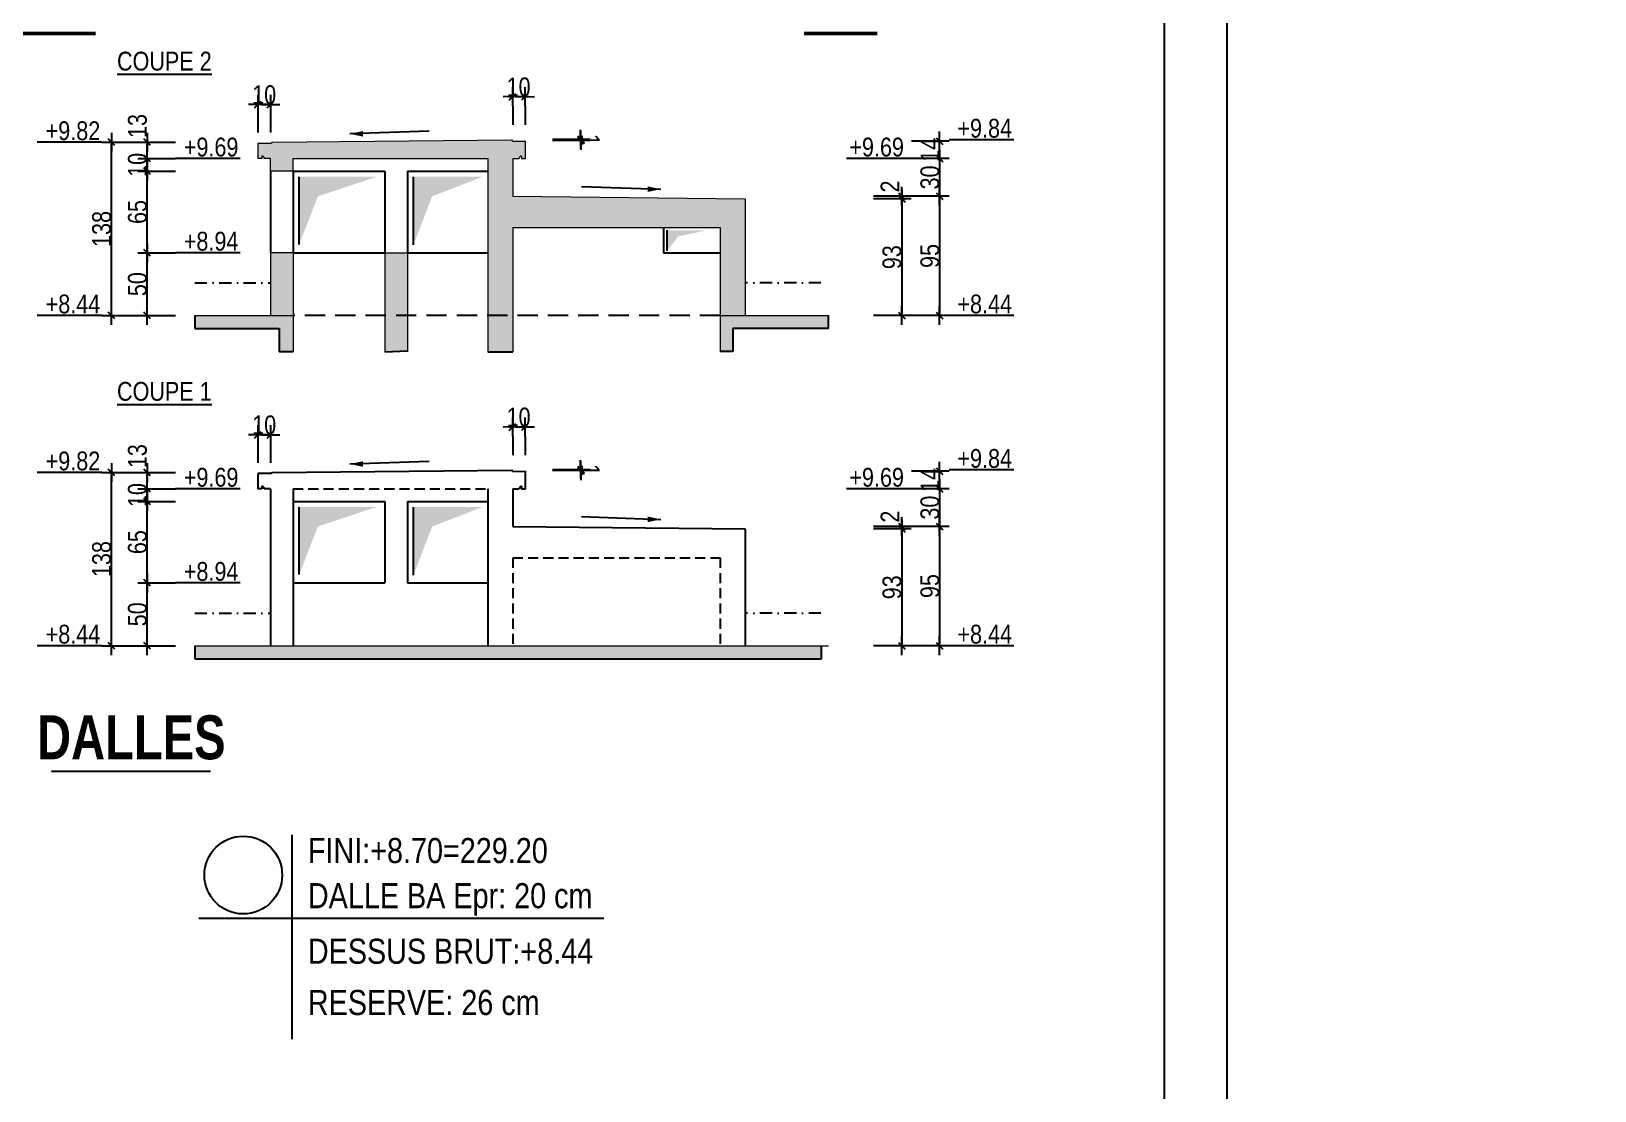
# Model space of a CAD drawing. Header units: centimetres. Extents: x -10252 to 0, y 2374 to 6574.
# Drawn here: x -3120 to -1875, y 4075 to 4919 of the extents above; entities that cross this region are included whole.
import ezdxf
from ezdxf.enums import TextEntityAlignment as Align

# ---------------------------------------------------------------- set-up
doc = ezdxf.new("R2010")
doc.units = ezdxf.units.CM
doc.header["$LTSCALE"] = 12.7
doc.header["$PDMODE"] = 1
doc.header["$PDSIZE"] = -2
doc.linetypes.add('CACHEX2', pattern=[19.05, 12.7, -6.35])
doc.linetypes.add('TIRETPTX2', pattern=[50.8, 25.4, -12.7, 0, -12.7])
for name, color, linetype in [('01_cote_gen', 4, 'Continuous'), ('01_linteaux', 2, 'Continuous'), ('01_murs_sup', 2, 'CACHEX2'), ('01_poch_BN', 9, 'Continuous'), ('01_poch_murs', 253, 'Continuous'), ('01_poch_poteaux', 250, 'Continuous'), ('01_texte', 230, 'Continuous'), ('AA_COTES', 2, 'Continuous')]:
    doc.layers.add(name, color=color, linetype=linetype)
doc.layers.add('01_murs_coup', color=5, linetype='Continuous', lineweight=60)
doc.styles.add('ARIAL NA', font='ARIALN.TTF')
doc.styles.add('impact', font='impact.ttf')
doc.styles.add('STYLE2', font='ARIALN.TTF')
doc.dimstyles.new('JB50', dxfattribs={"dimscale": 0.1, "dimtxt": 150, "dimasz": 15, "dimexe": 0.1, "dimexo": 0.1, "dimgap": 0.09, "dimtad": 1, "dimdec": 1, "dimdsep": 46, "dimtxsty": 'STYLE2', "dimblk1": 'BOND_G', "dimblk2": 'BOND_D', "dimsah": 1, "dimcen": 1.5, "dimdle": 0.01, "dimse1": 1, "dimse2": 1, "dimclrd": 4, "dimclre": 2, "dimclrt": 6, "dimazin": 2, "dimtfac": 2.333333, "dimtdec": 1, "dimtix": 1, "dimtmove": 2, "dimatfit": 3, "dimldrblk": 'BOND_G', "dimfxl": 1, "dimtolj": 1, "dimtzin": 0, "dimarcsym": 0})

# ---------------------------------------------------------------- blocks, each defined once
blk = doc.blocks.new('BOND_G')
at = {"layer": 'AA_COTES', "color": 0}
for p, q in [((0, -5), (0, 15)), ((5, 0), (-5, 0)), ((1.77, 1.77), (-1.77, -1.77))]:
    blk.add_line(p, q, dxfattribs=at)
blk = doc.blocks.new('BOND_D')
at = {"layer": 'AA_COTES', "color": 0}
for p, q in [((5, 0), (-5, 0)), ((-1.77, -1.77), (1.77, 1.77)), ((0, 5), (0, -15))]:
    blk.add_line(p, q, dxfattribs=at)
blk = doc.blocks.new('*D1478')
at = {"layer": '01_poch_poteaux', "color": 4, "lineweight": -2, "transparency": 16777216}
blk.add_line((-3256.6, 4289.8), (-3256.6, 4144.8), dxfattribs=at)
at = {"layer": 'Defpoints', "color": 0, "transparency": 16777216}
for p in [(-3270.7, 4291.3), (-3256.6, 4143.3), (0, 4143.3)]:
    blk.add_point(p, dxfattribs=at)
at = {"layer": '01_poch_poteaux', "color": 4, "lineweight": -2, "transparency": 16777216, "xscale": 1.5, "yscale": 1.5, "zscale": 1.5}
for name, p, rotation in [('BOND_G', (-3256.6, 4291.3), 90), ('BOND_D', (-3256.6, 4143.3), 270)]:
    blk.add_blockref(name, p, dxfattribs=dict(at, rotation=rotation))
at = {"layer": '01_poch_poteaux', "color": 6, "transparency": 16777216, "insert": (-3264.3, 4217.3), "char_height": 15, "attachment_point": 5, "rotation": 90, "style": 'STYLE2'}
blk.add_mtext('\\A1;148', dxfattribs=at)
blk = doc.blocks.new('*D2030')
at = {"layer": '01_cote_gen', "color": 4, "lineweight": -2, "ltscale": 2, "transparency": 16777216}
blk.add_line((-2426.6, 4784), (-2426.6, 4694), dxfattribs=at)
at = {"layer": 'Defpoints', "color": 0, "ltscale": 2, "transparency": 16777216}
for p in [(-2534.3, 4785.5), (-2483.4, 4692.5), (-2426.6, 4692.5)]:
    blk.add_point(p, dxfattribs=at)
at = {"layer": '01_cote_gen', "color": 4, "lineweight": -2, "ltscale": 2, "transparency": 16777216, "xscale": 1.5, "yscale": 1.5, "zscale": 1.5}
for name, p, rotation in [('BOND_G', (-2426.6, 4785.5), 90), ('BOND_D', (-2426.6, 4692.5), 270)]:
    blk.add_blockref(name, p, dxfattribs=dict(at, rotation=rotation))
at = {"layer": '01_cote_gen', "color": 6, "ltscale": 2, "transparency": 16777216, "insert": (-2434.3, 4739), "char_height": 15, "attachment_point": 5, "rotation": 90, "style": 'STYLE2'}
blk.add_mtext('\\A1;93', dxfattribs=at)
blk = doc.blocks.new('*D2031')
at = {"layer": '01_cote_gen', "color": 4, "lineweight": -2, "ltscale": 2, "transparency": 16777216}
for p, q in [((-2426.6, 4789), (-2426.6, 4790.5)), ((-2426.6, 4785.5), (-2426.6, 4787.5)), ((-2426.6, 4784), (-2426.6, 4782.5))]:
    blk.add_line(p, q, dxfattribs=at)
at = {"layer": 'Defpoints', "color": 0, "ltscale": 2, "transparency": 16777216}
for p in [(-2719.3, 4787.5), (-2534.3, 4785.5), (-2426.6, 4787.5)]:
    blk.add_point(p, dxfattribs=at)
at = {"layer": '01_cote_gen', "color": 4, "lineweight": -2, "ltscale": 2, "transparency": 16777216, "xscale": 1.5, "yscale": 1.5, "zscale": 1.5}
for name, p, rotation in [('BOND_D', (-2426.6, 4787.5), 270), ('BOND_G', (-2426.6, 4785.5), 90)]:
    blk.add_blockref(name, p, dxfattribs=dict(at, rotation=rotation))
at = {"layer": '01_cote_gen', "color": 6, "ltscale": 2, "transparency": 16777216, "insert": (-2435.9, 4795.3), "char_height": 15, "attachment_point": 5, "rotation": 90, "style": 'STYLE2'}
blk.add_mtext('\\A1;2', dxfattribs=at)
blk = doc.blocks.new('*D2032')
at = {"layer": '01_cote_gen', "color": 4, "lineweight": -2, "ltscale": 2, "transparency": 16777216}
blk.add_line((-2396.4, 4786), (-2396.4, 4694), dxfattribs=at)
at = {"layer": 'Defpoints', "color": 0, "ltscale": 2, "transparency": 16777216}
for p in [(-2419.1, 4787.5), (-2419.1, 4692.5), (-2396.4, 4692.5)]:
    blk.add_point(p, dxfattribs=at)
at = {"layer": '01_cote_gen', "color": 4, "lineweight": -2, "ltscale": 2, "transparency": 16777216, "xscale": 1.5, "yscale": 1.5, "zscale": 1.5}
for name, p, rotation in [('BOND_G', (-2396.4, 4787.5), 90), ('BOND_D', (-2396.4, 4692.5), 270)]:
    blk.add_blockref(name, p, dxfattribs=dict(at, rotation=rotation))
at = {"layer": '01_cote_gen', "color": 6, "ltscale": 2, "transparency": 16777216, "insert": (-2404.1, 4740), "char_height": 15, "attachment_point": 5, "rotation": 90, "style": 'STYLE2'}
blk.add_mtext('\\A1;95', dxfattribs=at)
blk = doc.blocks.new('*D2034')
at = {"layer": '01_murs_coup', "color": 4, "linetype": 'Continuous', "lineweight": -2, "transparency": 16777216}
blk.add_line((-2396.4, 4816), (-2396.4, 4789), dxfattribs=at)
at = {"layer": 'Defpoints', "color": 0, "linetype": 'Continuous', "transparency": 16777216}
for p in [(-2736.3, 4817.5), (-2403.9, 4787.5), (-2396.4, 4787.5)]:
    blk.add_point(p, dxfattribs=at)
at = {"layer": '01_murs_coup', "color": 4, "linetype": 'Continuous', "lineweight": -2, "transparency": 16777216, "xscale": 1.5, "yscale": 1.5, "zscale": 1.5}
for name, p, rotation in [('BOND_G', (-2396.4, 4817.5), 90), ('BOND_D', (-2396.4, 4787.5), 270)]:
    blk.add_blockref(name, p, dxfattribs=dict(at, rotation=rotation))
at = {"layer": '01_murs_coup', "color": 6, "linetype": 'Continuous', "lineweight": 18, "transparency": 16777216, "insert": (-2404.1, 4802.5), "char_height": 15, "attachment_point": 5, "rotation": 90, "style": 'STYLE2'}
blk.add_mtext('\\A1;30', dxfattribs=at)
blk = doc.blocks.new('*D2035')
at = {"layer": '01_murs_coup', "color": 4, "linetype": 'Continuous', "lineweight": -2, "transparency": 16777216}
for p, q in [((-2396.4, 4833), (-2396.4, 4834.5)), ((-2396.4, 4817.5), (-2396.4, 4831.5)), ((-2396.4, 4816), (-2396.4, 4814.5))]:
    blk.add_line(p, q, dxfattribs=at)
at = {"layer": 'Defpoints', "color": 0, "linetype": 'Continuous', "transparency": 16777216}
for p in [(-2726.3, 4831.5), (-2396.4, 4831.5), (-2726.3, 4817.5)]:
    blk.add_point(p, dxfattribs=at)
at = {"layer": '01_murs_coup', "color": 4, "linetype": 'Continuous', "lineweight": -2, "transparency": 16777216, "xscale": 1.5, "yscale": 1.5, "zscale": 1.5}
for name, p, rotation in [('BOND_D', (-2396.4, 4831.5), 270), ('BOND_G', (-2396.4, 4817.5), 90)]:
    blk.add_blockref(name, p, dxfattribs=dict(at, rotation=rotation))
at = {"layer": '01_murs_coup', "color": 6, "linetype": 'Continuous', "lineweight": 18, "transparency": 16777216, "insert": (-2404, 4824.5), "char_height": 15, "attachment_point": 5, "rotation": 90, "style": 'STYLE2'}
blk.add_mtext('\\A1;14', dxfattribs=at)
blk = doc.blocks.new('*D2036')
at = {"layer": '01_cote_gen', "color": 4, "lineweight": -2, "ltscale": 2, "transparency": 16777216}
blk.add_line((-3027.5, 4694), (-3027.5, 4741), dxfattribs=at)
at = {"layer": 'Defpoints', "color": 0, "ltscale": 2, "transparency": 16777216}
for p in [(-3027.5, 4742.5), (-2935.3, 4742.5), (-2956.5, 4692.5)]:
    blk.add_point(p, dxfattribs=at)
at = {"layer": '01_cote_gen', "color": 4, "lineweight": -2, "ltscale": 2, "transparency": 16777216, "xscale": 1.5, "yscale": 1.5, "zscale": 1.5}
for name, p, rotation in [('BOND_D', (-3027.5, 4742.5), 90), ('BOND_G', (-3027.5, 4692.5), 270)]:
    blk.add_blockref(name, p, dxfattribs=dict(at, rotation=rotation))
at = {"layer": '01_cote_gen', "color": 6, "ltscale": 2, "transparency": 16777216, "insert": (-3035.2, 4717.5), "char_height": 15, "attachment_point": 5, "rotation": 90, "style": 'STYLE2'}
blk.add_mtext('\\A1;50', dxfattribs=at)
blk = doc.blocks.new('*D2037')
at = {"layer": '01_cote_gen', "color": 4, "lineweight": -2, "ltscale": 2, "transparency": 16777216}
blk.add_line((-3027.5, 4744), (-3027.5, 4806), dxfattribs=at)
at = {"layer": 'Defpoints', "color": 0, "ltscale": 2, "transparency": 16777216}
for p in [(-3027.5, 4807.5), (-2909.5, 4807.5), (-2926, 4742.5)]:
    blk.add_point(p, dxfattribs=at)
at = {"layer": '01_cote_gen', "color": 4, "lineweight": -2, "ltscale": 2, "transparency": 16777216, "xscale": 1.5, "yscale": 1.5, "zscale": 1.5}
for name, p, rotation in [('BOND_D', (-3027.5, 4807.5), 90), ('BOND_G', (-3027.5, 4742.5), 270)]:
    blk.add_blockref(name, p, dxfattribs=dict(at, rotation=rotation))
at = {"layer": '01_cote_gen', "color": 6, "ltscale": 2, "transparency": 16777216, "insert": (-3035.2, 4775), "char_height": 15, "attachment_point": 5, "rotation": 90, "style": 'STYLE2'}
blk.add_mtext('\\A1;65', dxfattribs=at)
blk = doc.blocks.new('*D2038')
at = {"layer": '01_cote_gen', "color": 4, "lineweight": -2, "ltscale": 2, "transparency": 16777216}
for p, q in [((-3027.5, 4819), (-3027.5, 4820.5)), ((-3027.5, 4817.5), (-3027.5, 4807.5)), ((-3027.5, 4806), (-3027.5, 4804.5))]:
    blk.add_line(p, q, dxfattribs=at)
at = {"layer": 'Defpoints', "color": 0, "ltscale": 2, "transparency": 16777216}
for p in [(-3027.5, 4807.5), (-2920.5, 4817.5), (-2920.5, 4807.5)]:
    blk.add_point(p, dxfattribs=at)
at = {"layer": '01_cote_gen', "color": 4, "lineweight": -2, "ltscale": 2, "transparency": 16777216, "xscale": 1.5, "yscale": 1.5, "zscale": 1.5}
for name, p, rotation in [('BOND_G', (-3027.5, 4817.5), 270), ('BOND_D', (-3027.5, 4807.5), 90)]:
    blk.add_blockref(name, p, dxfattribs=dict(at, rotation=rotation))
at = {"layer": '01_cote_gen', "color": 6, "ltscale": 2, "transparency": 16777216, "insert": (-3035.2, 4812.5), "char_height": 15, "attachment_point": 5, "rotation": 90, "style": 'STYLE2'}
blk.add_mtext('\\A1;10', dxfattribs=at)
blk = doc.blocks.new('*D2039')
at = {"layer": '01_cote_gen', "color": 4, "lineweight": -2, "ltscale": 2, "transparency": 16777216}
blk.add_line((-3027.5, 4819), (-3027.5, 4829), dxfattribs=at)
at = {"layer": 'Defpoints', "color": 0, "ltscale": 2, "transparency": 16777216}
for p in [(-3027.5, 4830.5), (-2963.4, 4830.5), (-2963.3, 4817.5)]:
    blk.add_point(p, dxfattribs=at)
at = {"layer": '01_cote_gen', "color": 4, "lineweight": -2, "ltscale": 2, "transparency": 16777216, "xscale": 1.5, "yscale": 1.5, "zscale": 1.5}
for name, p, rotation in [('BOND_D', (-3027.5, 4830.5), 90), ('BOND_G', (-3027.5, 4817.5), 270)]:
    blk.add_blockref(name, p, dxfattribs=dict(at, rotation=rotation))
at = {"layer": '01_cote_gen', "color": 6, "ltscale": 2, "transparency": 16777216, "insert": (-3035.2, 4843.5), "char_height": 15, "attachment_point": 5, "rotation": 90, "style": 'STYLE2'}
blk.add_mtext('\\A1;13', dxfattribs=at)
blk = doc.blocks.new('*D2040')
at = {"layer": '01_cote_gen', "color": 4, "lineweight": -2, "ltscale": 2, "transparency": 16777216}
blk.add_line((-3056, 4694), (-3056, 4829), dxfattribs=at)
at = {"layer": 'Defpoints', "color": 0, "ltscale": 2, "transparency": 16777216}
for p in [(-3056, 4830.5), (-2963.3, 4830.5), (-2988, 4692.5)]:
    blk.add_point(p, dxfattribs=at)
at = {"layer": '01_cote_gen', "color": 4, "lineweight": -2, "ltscale": 2, "transparency": 16777216, "xscale": 1.5, "yscale": 1.5, "zscale": 1.5}
for name, p, rotation in [('BOND_D', (-3056, 4830.5), 90), ('BOND_G', (-3056, 4692.5), 270)]:
    blk.add_blockref(name, p, dxfattribs=dict(at, rotation=rotation))
at = {"layer": '01_cote_gen', "color": 6, "ltscale": 2, "transparency": 16777216, "insert": (-3063.7, 4761.5), "char_height": 15, "attachment_point": 5, "rotation": 90, "style": 'STYLE2'}
blk.add_mtext('\\A1;138', dxfattribs=at)
blk = doc.blocks.new('*D2051')
at = {"layer": '01_murs_coup', "color": 4, "linetype": 'Continuous', "lineweight": -2, "transparency": 16777216}
for p, q in [((-2940.8, 4860.7), (-2942.3, 4860.7)), ((-2929.3, 4860.7), (-2939.3, 4860.7)), ((-2927.8, 4860.7), (-2926.3, 4860.7))]:
    blk.add_line(p, q, dxfattribs=at)
at = {"layer": 'Defpoints', "color": 0, "linetype": 'Continuous', "transparency": 16777216}
for p in [(-2939.3, 4860.7), (-2939.3, 4829.6), (-2929.3, 4829.6)]:
    blk.add_point(p, dxfattribs=at)
at = {"layer": '01_murs_coup', "color": 4, "linetype": 'Continuous', "lineweight": -2, "transparency": 16777216, "xscale": 1.5, "yscale": 1.5, "zscale": 1.5}
blk.add_blockref('BOND_D', (-2939.3, 4860.7), dxfattribs=at)
at = {"layer": '01_murs_coup', "color": 4, "linetype": 'Continuous', "lineweight": -2, "transparency": 16777216, "xscale": 1.5, "yscale": 1.5, "zscale": 1.5, "rotation": 180}
blk.add_blockref('BOND_G', (-2929.3, 4860.7), dxfattribs=at)
at = {"layer": '01_murs_coup', "color": 6, "linetype": 'Continuous', "lineweight": 18, "transparency": 16777216, "insert": (-2934.3, 4868.3), "char_height": 15, "attachment_point": 5, "style": 'STYLE2'}
blk.add_mtext('\\A1;10', dxfattribs=at)
blk = doc.blocks.new('*D2052')
at = {"layer": '01_poch_poteaux', "color": 4, "lineweight": -2, "ltscale": 2, "transparency": 16777216}
for p, q in [((-2738.1, 4866.8), (-2739.6, 4866.7)), ((-2726.6, 4866.9), (-2736.6, 4866.8)), ((-2725.1, 4866.9), (-2723.6, 4866.9))]:
    blk.add_line(p, q, dxfattribs=at)
at = {"layer": 'Defpoints', "color": 0, "ltscale": 2, "transparency": 16777216}
for p in [(-2736.6, 4866.8), (-2736.3, 4831.4), (-2726.3, 4831.5)]:
    blk.add_point(p, dxfattribs=at)
at = {"layer": '01_poch_poteaux', "color": 4, "lineweight": -2, "ltscale": 2, "transparency": 16777216, "xscale": 1.5, "yscale": 1.5, "zscale": 1.5}
for name, p, rotation in [('BOND_D', (-2736.6, 4866.8), 0.5379727147688406), ('BOND_G', (-2726.6, 4866.9), 180.5379727147688)]:
    blk.add_blockref(name, p, dxfattribs=dict(at, rotation=rotation))
at = {"layer": '01_poch_poteaux', "color": 6, "ltscale": 2, "transparency": 16777216, "insert": (-2731.7, 4874.5), "char_height": 15, "attachment_point": 5, "rotation": 0.538, "style": 'STYLE2'}
blk.add_mtext('\\A1;10', dxfattribs=at)
blk = doc.blocks.new('*D2053')
at = {"layer": '01_poch_poteaux', "color": 4, "lineweight": -2, "ltscale": 2, "transparency": 16777216}
for p, q in [((-2682.2, 4834.4), (-2682.2, 4835.9)), ((-2682.2, 4832), (-2682.2, 4832.9)), ((-2682.2, 4830.5), (-2682.2, 4829))]:
    blk.add_line(p, q, dxfattribs=at)
at = {"layer": 'Defpoints', "color": 0, "ltscale": 2, "transparency": 16777216}
for p in [(-2738.6, 4832.4), (-2738.6, 4831.4), (-2682.2, 4832.9)]:
    blk.add_point(p, dxfattribs=at)
at = {"layer": '01_poch_poteaux', "color": 4, "lineweight": -2, "ltscale": 2, "transparency": 16777216, "xscale": 1.5, "yscale": 1.5, "zscale": 1.5}
for name, p, rotation in [('BOND_D', (-2682.2, 4832.9), 270.5379727147997), ('BOND_G', (-2682.2, 4832), 90.53797271479974)]:
    blk.add_blockref(name, p, dxfattribs=dict(at, rotation=rotation))
at = {"layer": '01_poch_poteaux', "color": 6, "ltscale": 2, "transparency": 16777216, "insert": (-2674.6, 4832.5), "char_height": 15, "attachment_point": 5, "rotation": 270.538, "style": 'STYLE2'}
blk.add_mtext('\\A1;1', dxfattribs=at)
blk = doc.blocks.new('*D2132')
at = {"layer": '01_poch_poteaux', "color": 4, "lineweight": -2, "ltscale": 2, "transparency": 16777216}
for p, q in [((-2940.8, 4597.6), (-2942.3, 4597.6)), ((-2929.3, 4597.6), (-2939.3, 4597.6)), ((-2927.8, 4597.6), (-2926.3, 4597.6))]:
    blk.add_line(p, q, dxfattribs=at)
at = {"layer": 'Defpoints', "color": 0, "ltscale": 2, "transparency": 16777216}
for p in [(-2939.3, 4597.6), (-2939.3, 4566.6), (-2929.3, 4566.6)]:
    blk.add_point(p, dxfattribs=at)
at = {"layer": '01_poch_poteaux', "color": 4, "lineweight": -2, "ltscale": 2, "transparency": 16777216, "xscale": 1.5, "yscale": 1.5, "zscale": 1.5}
blk.add_blockref('BOND_D', (-2939.3, 4597.6), dxfattribs=at)
at = {"layer": '01_poch_poteaux', "color": 4, "lineweight": -2, "ltscale": 2, "transparency": 16777216, "xscale": 1.5, "yscale": 1.5, "zscale": 1.5, "rotation": 180}
blk.add_blockref('BOND_G', (-2929.3, 4597.6), dxfattribs=at)
at = {"layer": '01_poch_poteaux', "color": 6, "ltscale": 2, "transparency": 16777216, "insert": (-2934.3, 4605.3), "char_height": 15, "attachment_point": 5, "style": 'STYLE2'}
blk.add_mtext('\\A1;10', dxfattribs=at)
blk = doc.blocks.new('*D2133')
at = {"layer": '01_poch_poteaux', "color": 4, "lineweight": -2, "ltscale": 2, "transparency": 16777216}
for p, q in [((-2738.1, 4603.7), (-2739.6, 4603.7)), ((-2726.6, 4603.8), (-2736.6, 4603.7)), ((-2725.1, 4603.9), (-2723.6, 4603.9))]:
    blk.add_line(p, q, dxfattribs=at)
at = {"layer": 'Defpoints', "color": 0, "ltscale": 2, "transparency": 16777216}
for p in [(-2736.6, 4603.7), (-2736.3, 4568.4), (-2726.3, 4568.5)]:
    blk.add_point(p, dxfattribs=at)
at = {"layer": '01_poch_poteaux', "color": 4, "lineweight": -2, "ltscale": 2, "transparency": 16777216, "xscale": 1.5, "yscale": 1.5, "zscale": 1.5}
for name, p, rotation in [('BOND_D', (-2736.6, 4603.7), 0.5379727147688406), ('BOND_G', (-2726.6, 4603.8), 180.5379727147688)]:
    blk.add_blockref(name, p, dxfattribs=dict(at, rotation=rotation))
at = {"layer": '01_poch_poteaux', "color": 6, "ltscale": 2, "transparency": 16777216, "insert": (-2731.7, 4611.5), "char_height": 15, "attachment_point": 5, "rotation": 0.538, "style": 'STYLE2'}
blk.add_mtext('\\A1;10', dxfattribs=at)
blk = doc.blocks.new('*D2134')
at = {"layer": '01_poch_poteaux', "color": 4, "lineweight": -2, "ltscale": 2, "transparency": 16777216}
for p, q in [((-2682.2, 4571.4), (-2682.2, 4572.9)), ((-2682.2, 4568.9), (-2682.2, 4569.9)), ((-2682.2, 4567.4), (-2682.2, 4565.9))]:
    blk.add_line(p, q, dxfattribs=at)
at = {"layer": 'Defpoints', "color": 0, "ltscale": 2, "transparency": 16777216}
for p in [(-2682.2, 4569.9), (-2738.6, 4569.4), (-2738.6, 4568.4)]:
    blk.add_point(p, dxfattribs=at)
at = {"layer": '01_poch_poteaux', "color": 4, "lineweight": -2, "ltscale": 2, "transparency": 16777216, "xscale": 1.5, "yscale": 1.5, "zscale": 1.5}
for name, p, rotation in [('BOND_D', (-2682.2, 4569.9), 270.5379727147997), ('BOND_G', (-2682.2, 4568.9), 90.53797271479974)]:
    blk.add_blockref(name, p, dxfattribs=dict(at, rotation=rotation))
at = {"layer": '01_poch_poteaux', "color": 6, "ltscale": 2, "transparency": 16777216, "insert": (-2674.6, 4569.5), "char_height": 15, "attachment_point": 5, "rotation": 270.538, "style": 'STYLE2'}
blk.add_mtext('\\A1;1', dxfattribs=at)
blk = doc.blocks.new('*D2122')
at = {"layer": '01_cote_gen', "color": 4, "lineweight": -2, "ltscale": 2, "transparency": 16777216}
blk.add_line((-2426.6, 4521), (-2426.6, 4431), dxfattribs=at)
at = {"layer": 'Defpoints', "color": 0, "ltscale": 2, "transparency": 16777216}
for p in [(-2534.3, 4522.5), (-2483.4, 4429.5), (-2426.6, 4429.5)]:
    blk.add_point(p, dxfattribs=at)
at = {"layer": '01_cote_gen', "color": 4, "lineweight": -2, "ltscale": 2, "transparency": 16777216, "xscale": 1.5, "yscale": 1.5, "zscale": 1.5}
for name, p, rotation in [('BOND_G', (-2426.6, 4522.5), 90), ('BOND_D', (-2426.6, 4429.5), 270)]:
    blk.add_blockref(name, p, dxfattribs=dict(at, rotation=rotation))
at = {"layer": '01_cote_gen', "color": 6, "ltscale": 2, "transparency": 16777216, "insert": (-2434.3, 4476), "char_height": 15, "attachment_point": 5, "rotation": 90, "style": 'STYLE2'}
blk.add_mtext('\\A1;93', dxfattribs=at)
blk = doc.blocks.new('*D2123')
at = {"layer": '01_cote_gen', "color": 4, "lineweight": -2, "ltscale": 2, "transparency": 16777216}
for p, q in [((-2426.6, 4526), (-2426.6, 4527.5)), ((-2426.6, 4522.5), (-2426.6, 4524.5)), ((-2426.6, 4521), (-2426.6, 4519.5))]:
    blk.add_line(p, q, dxfattribs=at)
at = {"layer": 'Defpoints', "color": 0, "ltscale": 2, "transparency": 16777216}
for p in [(-2719.3, 4524.5), (-2534.3, 4522.5), (-2426.6, 4524.5)]:
    blk.add_point(p, dxfattribs=at)
at = {"layer": '01_cote_gen', "color": 4, "lineweight": -2, "ltscale": 2, "transparency": 16777216, "xscale": 1.5, "yscale": 1.5, "zscale": 1.5}
for name, p, rotation in [('BOND_D', (-2426.6, 4524.5), 270), ('BOND_G', (-2426.6, 4522.5), 90)]:
    blk.add_blockref(name, p, dxfattribs=dict(at, rotation=rotation))
at = {"layer": '01_cote_gen', "color": 6, "ltscale": 2, "transparency": 16777216, "insert": (-2435.9, 4532.3), "char_height": 15, "attachment_point": 5, "rotation": 90, "style": 'STYLE2'}
blk.add_mtext('\\A1;2', dxfattribs=at)
blk = doc.blocks.new('*D2124')
at = {"layer": '01_cote_gen', "color": 4, "lineweight": -2, "ltscale": 2, "transparency": 16777216}
blk.add_line((-2396.4, 4523), (-2396.4, 4431), dxfattribs=at)
at = {"layer": 'Defpoints', "color": 0, "ltscale": 2, "transparency": 16777216}
for p in [(-2419.1, 4524.5), (-2419.1, 4429.5), (-2396.4, 4429.5)]:
    blk.add_point(p, dxfattribs=at)
at = {"layer": '01_cote_gen', "color": 4, "lineweight": -2, "ltscale": 2, "transparency": 16777216, "xscale": 1.5, "yscale": 1.5, "zscale": 1.5}
for name, p, rotation in [('BOND_G', (-2396.4, 4524.5), 90), ('BOND_D', (-2396.4, 4429.5), 270)]:
    blk.add_blockref(name, p, dxfattribs=dict(at, rotation=rotation))
at = {"layer": '01_cote_gen', "color": 6, "ltscale": 2, "transparency": 16777216, "insert": (-2404.1, 4477), "char_height": 15, "attachment_point": 5, "rotation": 90, "style": 'STYLE2'}
blk.add_mtext('\\A1;95', dxfattribs=at)
blk = doc.blocks.new('*D2130')
at = {"layer": '01_cote_gen', "color": 4, "lineweight": -2, "ltscale": 2, "transparency": 16777216}
blk.add_line((-2396.4, 4553), (-2396.4, 4526), dxfattribs=at)
at = {"layer": 'Defpoints', "color": 0, "ltscale": 2, "transparency": 16777216}
for p in [(-2736.3, 4554.5), (-2403.9, 4524.5), (-2396.4, 4524.5)]:
    blk.add_point(p, dxfattribs=at)
at = {"layer": '01_cote_gen', "color": 4, "lineweight": -2, "ltscale": 2, "transparency": 16777216, "xscale": 1.5, "yscale": 1.5, "zscale": 1.5}
for name, p, rotation in [('BOND_G', (-2396.4, 4554.5), 90), ('BOND_D', (-2396.4, 4524.5), 270)]:
    blk.add_blockref(name, p, dxfattribs=dict(at, rotation=rotation))
at = {"layer": '01_cote_gen', "color": 6, "ltscale": 2, "transparency": 16777216, "insert": (-2404.1, 4539.5), "char_height": 15, "attachment_point": 5, "rotation": 90, "style": 'STYLE2'}
blk.add_mtext('\\A1;30', dxfattribs=at)
blk = doc.blocks.new('*D2131')
at = {"layer": '01_cote_gen', "color": 4, "lineweight": -2, "ltscale": 2, "transparency": 16777216}
for p, q in [((-2396.4, 4570), (-2396.4, 4571.5)), ((-2396.4, 4554.5), (-2396.4, 4568.5)), ((-2396.4, 4553), (-2396.4, 4551.5))]:
    blk.add_line(p, q, dxfattribs=at)
at = {"layer": 'Defpoints', "color": 0, "ltscale": 2, "transparency": 16777216}
for p in [(-2726.3, 4568.5), (-2396.4, 4568.5), (-2726.3, 4554.5)]:
    blk.add_point(p, dxfattribs=at)
at = {"layer": '01_cote_gen', "color": 4, "lineweight": -2, "ltscale": 2, "transparency": 16777216, "xscale": 1.5, "yscale": 1.5, "zscale": 1.5}
for name, p, rotation in [('BOND_D', (-2396.4, 4568.5), 270), ('BOND_G', (-2396.4, 4554.5), 90)]:
    blk.add_blockref(name, p, dxfattribs=dict(at, rotation=rotation))
at = {"layer": '01_cote_gen', "color": 6, "ltscale": 2, "transparency": 16777216, "insert": (-2404, 4561.5), "char_height": 15, "attachment_point": 5, "rotation": 90, "style": 'STYLE2'}
blk.add_mtext('\\A1;14', dxfattribs=at)
blk = doc.blocks.new('*D2125')
at = {"layer": '01_cote_gen', "color": 4, "lineweight": -2, "ltscale": 2, "transparency": 16777216}
blk.add_line((-3027.5, 4431), (-3027.5, 4478), dxfattribs=at)
at = {"layer": 'Defpoints', "color": 0, "ltscale": 2, "transparency": 16777216}
for p in [(-3027.5, 4479.5), (-2935.3, 4479.5), (-2956.5, 4429.5)]:
    blk.add_point(p, dxfattribs=at)
at = {"layer": '01_cote_gen', "color": 4, "lineweight": -2, "ltscale": 2, "transparency": 16777216, "xscale": 1.5, "yscale": 1.5, "zscale": 1.5}
for name, p, rotation in [('BOND_D', (-3027.5, 4479.5), 90), ('BOND_G', (-3027.5, 4429.5), 270)]:
    blk.add_blockref(name, p, dxfattribs=dict(at, rotation=rotation))
at = {"layer": '01_cote_gen', "color": 6, "ltscale": 2, "transparency": 16777216, "insert": (-3035.2, 4454.5), "char_height": 15, "attachment_point": 5, "rotation": 90, "style": 'STYLE2'}
blk.add_mtext('\\A1;50', dxfattribs=at)
blk = doc.blocks.new('*D2126')
at = {"layer": '01_cote_gen', "color": 4, "lineweight": -2, "ltscale": 2, "transparency": 16777216}
blk.add_line((-3027.5, 4481), (-3027.5, 4543), dxfattribs=at)
at = {"layer": 'Defpoints', "color": 0, "ltscale": 2, "transparency": 16777216}
for p in [(-3027.5, 4544.5), (-2909.5, 4544.5), (-2926, 4479.5)]:
    blk.add_point(p, dxfattribs=at)
at = {"layer": '01_cote_gen', "color": 4, "lineweight": -2, "ltscale": 2, "transparency": 16777216, "xscale": 1.5, "yscale": 1.5, "zscale": 1.5}
for name, p, rotation in [('BOND_D', (-3027.5, 4544.5), 90), ('BOND_G', (-3027.5, 4479.5), 270)]:
    blk.add_blockref(name, p, dxfattribs=dict(at, rotation=rotation))
at = {"layer": '01_cote_gen', "color": 6, "ltscale": 2, "transparency": 16777216, "insert": (-3035.2, 4512), "char_height": 15, "attachment_point": 5, "rotation": 90, "style": 'STYLE2'}
blk.add_mtext('\\A1;65', dxfattribs=at)
blk = doc.blocks.new('*D2127')
at = {"layer": '01_cote_gen', "color": 4, "lineweight": -2, "ltscale": 2, "transparency": 16777216}
for p, q in [((-3027.5, 4556), (-3027.5, 4557.5)), ((-3027.5, 4554.5), (-3027.5, 4544.5)), ((-3027.5, 4543), (-3027.5, 4541.5))]:
    blk.add_line(p, q, dxfattribs=at)
at = {"layer": 'Defpoints', "color": 0, "ltscale": 2, "transparency": 16777216}
for p in [(-2920.5, 4554.5), (-3027.5, 4544.5), (-2920.5, 4544.5)]:
    blk.add_point(p, dxfattribs=at)
at = {"layer": '01_cote_gen', "color": 4, "lineweight": -2, "ltscale": 2, "transparency": 16777216, "xscale": 1.5, "yscale": 1.5, "zscale": 1.5}
for name, p, rotation in [('BOND_G', (-3027.5, 4554.5), 270), ('BOND_D', (-3027.5, 4544.5), 90)]:
    blk.add_blockref(name, p, dxfattribs=dict(at, rotation=rotation))
at = {"layer": '01_cote_gen', "color": 6, "ltscale": 2, "transparency": 16777216, "insert": (-3035.2, 4549.5), "char_height": 15, "attachment_point": 5, "rotation": 90, "style": 'STYLE2'}
blk.add_mtext('\\A1;10', dxfattribs=at)
blk = doc.blocks.new('*D2128')
at = {"layer": '01_cote_gen', "color": 4, "lineweight": -2, "ltscale": 2, "transparency": 16777216}
blk.add_line((-3027.5, 4556), (-3027.5, 4566), dxfattribs=at)
at = {"layer": 'Defpoints', "color": 0, "ltscale": 2, "transparency": 16777216}
for p in [(-3027.5, 4567.5), (-2963.4, 4567.5), (-2963.3, 4554.5)]:
    blk.add_point(p, dxfattribs=at)
at = {"layer": '01_cote_gen', "color": 4, "lineweight": -2, "ltscale": 2, "transparency": 16777216, "xscale": 1.5, "yscale": 1.5, "zscale": 1.5}
for name, p, rotation in [('BOND_D', (-3027.5, 4567.5), 90), ('BOND_G', (-3027.5, 4554.5), 270)]:
    blk.add_blockref(name, p, dxfattribs=dict(at, rotation=rotation))
at = {"layer": '01_cote_gen', "color": 6, "ltscale": 2, "transparency": 16777216, "insert": (-3035.2, 4580.5), "char_height": 15, "attachment_point": 5, "rotation": 90, "style": 'STYLE2'}
blk.add_mtext('\\A1;13', dxfattribs=at)
blk = doc.blocks.new('*D2129')
at = {"layer": '01_cote_gen', "color": 4, "lineweight": -2, "ltscale": 2, "transparency": 16777216}
blk.add_line((-3056, 4431), (-3056, 4566), dxfattribs=at)
at = {"layer": 'Defpoints', "color": 0, "ltscale": 2, "transparency": 16777216}
for p in [(-3056, 4567.5), (-2963.3, 4567.5), (-2988, 4429.5)]:
    blk.add_point(p, dxfattribs=at)
at = {"layer": '01_cote_gen', "color": 4, "lineweight": -2, "ltscale": 2, "transparency": 16777216, "xscale": 1.5, "yscale": 1.5, "zscale": 1.5}
for name, p, rotation in [('BOND_D', (-3056, 4567.5), 90), ('BOND_G', (-3056, 4429.5), 270)]:
    blk.add_blockref(name, p, dxfattribs=dict(at, rotation=rotation))
at = {"layer": '01_cote_gen', "color": 6, "ltscale": 2, "transparency": 16777216, "insert": (-3063.7, 4498.5), "char_height": 15, "attachment_point": 5, "rotation": 90, "style": 'STYLE2'}
blk.add_mtext('\\A1;138', dxfattribs=at)

msp = doc.modelspace()

# ---------------------------------------------------------------- hatches: boundary and pattern name
at = {"layer": '01_poch_BN', "ltscale": 2}
h = msp.add_hatch(color=256, dxfattribs=at)
h.dxf.hatch_style = 1
h.paths.add_polyline_path([(-2551.26, 4785.53), (-2736.26, 4787.53), (-2736.26, 4817.53), (-2731.26, 4817.53, -0.4142136), (-2729.26, 4819.53), (-2729.26, 4817.53), (-2726.26, 4817.53), (-2726.26, 4831.53), (-2736.26, 4831.43), (-2737, 4832.43), (-2927.99, 4830.63), (-2929.26, 4829.62), (-2939.26, 4829.62), (-2939.26, 4817.53), (-2936.26, 4817.53), (-2936.26, 4819.53, -0.4142136), (-2934.26, 4817.53), (-2929.26, 4817.53), (-2929.26, 4807.53), (-2911.26, 4807.53), (-2911.26, 4817.53), (-2756.26, 4817.53), (-2756.26, 4692.53), (-2736.26, 4692.53), (-2736.26, 4762.53), (-2571.26, 4762.53), (-2571.26, 4692.53), (-2551.26, 4692.53)])
h.paths.add_polyline_path([(-2736.26, 4692.53), (-2756.26, 4692.53), (-2756.26, 4663.56), (-2736.26, 4663.56)])
h.paths.add_polyline_path([(-2484.97, 4692.53), (-2571.26, 4692.53), (-2571.26, 4663.77), (-2561.12, 4663.77), (-2561.12, 4682.19), (-2484.97, 4682.19)])
h.paths.add_polyline_path([(-2820.26, 4692.53), (-2838.26, 4692.53), (-2838.26, 4663.56), (-2820.26, 4664.51)])
h.paths.add_polyline_path([(-2820.26, 4742.53), (-2838.26, 4742.53), (-2838.26, 4692.53), (-2820.26, 4692.53)])
h.paths.add_polyline_path([(-2911.26, 4742.53), (-2929.26, 4742.53), (-2929.26, 4692.53), (-2911.26, 4692.53)], flags=17)
h.paths.add_polyline_path([(-2911.26, 4692.53), (-2929.26, 4692.53), (-2989.55, 4692.53), (-2989.55, 4682.19), (-2922.24, 4682.19), (-2922.24, 4663.56), (-2911.26, 4663.56)])
h = msp.add_hatch(color=256, dxfattribs=at)
h.dxf.hatch_style = 1
h.paths.add_polyline_path([(-2490.5, 4429.5), (-2989.55, 4429.5), (-2989.55, 4419.16), (-2490.5, 4419.16)])

# ---------------------------------------------------------------- linework, layer by layer
at = {"layer": '01_cote_gen'}
msp.add_line((-2167.41, 3827.1), (-2167.41, 6573.88), dxfattribs=at)
at = {"layer": '01_linteaux'}
for p, q in [((-2802.98, 4839.39), (-2866.11, 4837.25)), ((-2929.26, 4807.53), (-2929.26, 4742.53)), ((-2911.26, 4807.53), (-2911.26, 4742.53)), ((-2911.26, 4807.53), (-2838.26, 4807.53)), ((-2838.26, 4807.53), (-2838.26, 4742.53)), ((-2820.26, 4807.53), (-2820.26, 4742.53)), ((-2820.26, 4807.53), (-2756.26, 4807.53)), ((-2681.52, 4795.33), (-2618.38, 4793.18)), ((-2616.26, 4762.53), (-2616.26, 4742.53)), ((-2911.26, 4742.53), (-2838.26, 4742.53)), ((-2820.26, 4742.53), (-2756.26, 4742.53)), ((-2616.26, 4742.53), (-2571.26, 4742.53)), ((-2802.98, 4576.36), (-2866.11, 4574.22)), ((-2929.26, 4566.59), (-2939.26, 4566.59)), ((-2939.26, 4566.5), (-2939.26, 4554.5)), ((-2929.26, 4566.59), (-2927.99, 4567.6)), ((-2927.99, 4567.6), (-2737, 4569.4)), ((-2736.26, 4568.4), (-2737, 4569.4)), ((-2736.26, 4568.4), (-2726.26, 4568.5)), ((-2726.26, 4554.5), (-2726.26, 4568.5)), ((-2936.26, 4554.5), (-2939.26, 4554.5)), ((-2936.26, 4556.5), (-2936.26, 4554.5)), ((-2929.26, 4554.5), (-2934.26, 4554.5)), ((-2929.26, 4554.5), (-2929.26, 4429.5)), ((-2911.26, 4554.5), (-2911.26, 4429.5)), ((-2756.26, 4554.5), (-2756.26, 4429.5)), ((-2736.26, 4554.5), (-2736.26, 4524.5)), ((-2736.26, 4554.5), (-2731.26, 4554.5)), ((-2729.26, 4556.5), (-2729.26, 4554.5)), ((-2729.26, 4554.5), (-2726.26, 4554.5)), ((-2911.26, 4544.5), (-2838.26, 4544.5)), ((-2838.26, 4544.5), (-2838.26, 4479.5)), ((-2820.26, 4544.5), (-2756.26, 4544.5)), ((-2820.26, 4544.5), (-2820.26, 4479.5)), ((-2681.52, 4532.3), (-2618.38, 4530.15)), ((-2736.26, 4524.5), (-2551.26, 4522.5)), ((-2551.26, 4522.5), (-2551.26, 4429.5)), ((-2911.26, 4479.5), (-2838.26, 4479.5)), ((-2820.26, 4479.5), (-2756.26, 4479.5))]:
    msp.add_line(p, q, dxfattribs=at)
at = {"layer": '01_linteaux', "linetype": 'TIRETPTX2', "ltscale": 0.03}
for p, q in [((-2989.55, 4718.53), (-2929.26, 4718.53)), ((-2490.96, 4718.53), (-2551.26, 4718.53)), ((-2989.55, 4455.5), (-2929.26, 4455.5)), ((-2490.96, 4455.5), (-2551.26, 4455.5))]:
    msp.add_line(p, q, dxfattribs=at)
at = {"layer": '01_linteaux'}
for centre, start, end in [((-2936.26, 4554.5), 0, 90), ((-2729.26, 4554.5), 90, 180)]:
    msp.add_arc(centre, 2, start, end, dxfattribs=at)
for points in [[(-2866.11, 4837.25), (-2855.69, 4839.44), (-2855.69, 4837.25)], [(-2866.11, 4837.25), (-2855.69, 4835.05), (-2855.69, 4837.25)], [(-2618.38, 4793.18), (-2628.81, 4795.38), (-2628.81, 4793.18)], [(-2618.38, 4793.18), (-2628.81, 4790.99), (-2628.81, 4793.18)], [(-2866.11, 4574.22), (-2855.69, 4576.41), (-2855.69, 4574.22)], [(-2866.11, 4574.22), (-2855.69, 4572.02), (-2855.69, 4574.22)], [(-2618.38, 4530.15), (-2628.81, 4532.35), (-2628.81, 4530.15)], [(-2618.38, 4530.15), (-2628.81, 4527.96), (-2628.81, 4530.15)]]:
    msp.add_solid(points, dxfattribs=at)
at = {"layer": '01_murs_coup', "linetype": 'Continuous', "lineweight": 18}
for p, q in [((-2927.99, 4830.63), (-2737, 4832.43)), ((-2736.26, 4831.43), (-2737, 4832.43)), ((-2736.26, 4831.43), (-2726.26, 4831.53)), ((-2726.26, 4817.53), (-2726.26, 4831.53)), ((-2929.26, 4829.62), (-2939.26, 4829.62)), ((-2939.26, 4829.53), (-2939.26, 4817.53)), ((-2936.26, 4819.53), (-2936.26, 4817.53)), ((-2929.26, 4829.62), (-2927.99, 4830.63)), ((-2729.26, 4819.53), (-2729.26, 4817.53)), ((-2936.26, 4817.53), (-2939.26, 4817.53)), ((-2929.26, 4817.53), (-2934.26, 4817.53)), ((-2929.26, 4807.53), (-2929.26, 4817.53)), ((-2911.26, 4807.53), (-2929.26, 4807.53)), ((-2911.26, 4817.53), (-2756.26, 4817.53)), ((-2911.26, 4807.53), (-2911.26, 4817.53)), ((-2756.26, 4817.53), (-2756.26, 4663.56)), ((-2736.26, 4817.53), (-2736.26, 4787.53)), ((-2736.26, 4817.53), (-2731.26, 4817.53)), ((-2729.26, 4817.53), (-2726.26, 4817.53)), ((-2736.26, 4787.53), (-2551.26, 4785.53)), ((-2551.26, 4785.53), (-2551.26, 4692.53)), ((-2736.26, 4762.53), (-2571.26, 4762.53)), ((-2736.26, 4762.53), (-2736.26, 4663.56)), ((-2571.26, 4762.53), (-2571.26, 4663.56)), ((-2911.26, 4742.53), (-2929.26, 4742.53)), ((-2929.26, 4742.53), (-2929.26, 4692.53)), ((-2911.26, 4742.53), (-2911.26, 4663.56)), ((-2838.26, 4742.53), (-2820.26, 4742.53)), ((-2838.26, 4742.53), (-2838.26, 4663.56)), ((-2820.26, 4742.53), (-2820.26, 4663.56)), ((-2989.55, 4692.53), (-2911.26, 4692.53)), ((-2571.26, 4692.53), (-2484.97, 4692.53)), ((-2989.55, 4429.5), (-2484.97, 4429.5))]:
    msp.add_line(p, q, dxfattribs=at)
for centre, start, end in [((-2936.26, 4817.53), 0, 90), ((-2729.26, 4817.53), 90, 180)]:
    msp.add_arc(centre, 2, start, end, dxfattribs=at)
at = {"layer": '01_murs_sup', "ltscale": 0.1}
msp.add_line((-2571.26, 4692.53), (-2911.26, 4692.53), dxfattribs=at)
at = {"layer": '01_murs_sup', "ltscale": 0.05}
for p, q in [((-2911.26, 4554.5), (-2756.26, 4554.5)), ((-2736.26, 4499.5), (-2571.26, 4499.5)), ((-2736.26, 4499.5), (-2736.26, 4429.5)), ((-2571.26, 4499.5), (-2571.26, 4429.5))]:
    msp.add_line(p, q, dxfattribs=at)
at = {"layer": '01_poch_BN', "ltscale": 2}
for p, q in [((-2989.55, 4692.53), (-2989.55, 4682.19)), ((-2989.55, 4682.19), (-2922.24, 4682.19)), ((-2922.24, 4682.19), (-2922.24, 4663.56)), ((-2484.97, 4682.19), (-2561.12, 4682.19)), ((-2561.12, 4682.19), (-2561.12, 4663.77)), ((-2484.97, 4682.19), (-2484.97, 4692.53)), ((-2911.26, 4663.56), (-2922.24, 4663.56)), ((-2838.26, 4663.56), (-2820.26, 4664.51)), ((-2756.26, 4663.56), (-2736.26, 4663.56)), ((-2561.12, 4663.77), (-2571.26, 4663.77)), ((-2989.55, 4429.5), (-2989.55, 4419.16)), ((-2490.5, 4419.16), (-2490.5, 4429.5)), ((-2989.55, 4419.16), (-2490.5, 4419.16))]:
    msp.add_line(p, q, dxfattribs=at)
at = {"layer": '01_poch_murs', "ltscale": 200}
for p, q in [((-2906.44, 4749.21), (-2906.44, 4803.01)), ((-2815.44, 4748.74), (-2815.44, 4803.01)), ((-2613.34, 4744.17), (-2613.34, 4760.41)), ((-2906.44, 4486.18), (-2906.44, 4539.98)), ((-2815.44, 4485.71), (-2815.44, 4539.98))]:
    msp.add_line(p, q, dxfattribs=at)
for points in [[(-2906.44, 4749.21), (-2906.44, 4803.01), (-2891.47, 4787.53)], [(-2906.44, 4803.01), (-2844.96, 4803.01), (-2891.47, 4787.53)], [(-2815.44, 4748.74), (-2815.44, 4803.01), (-2800.47, 4787.53)], [(-2815.44, 4803.01), (-2760.46, 4803.01), (-2800.47, 4787.53)], [(-2613.34, 4744.17), (-2613.34, 4760.41), (-2604.71, 4755.49)], [(-2613.34, 4760.41), (-2582.04, 4760.41), (-2604.71, 4755.49)], [(-2906.44, 4486.18), (-2906.44, 4539.98), (-2891.47, 4524.5)], [(-2906.44, 4539.98), (-2844.96, 4539.98), (-2891.47, 4524.5)], [(-2815.44, 4485.71), (-2815.44, 4539.98), (-2800.47, 4524.5)], [(-2815.44, 4539.98), (-2760.46, 4539.98), (-2800.47, 4524.5)]]:
    msp.add_solid(points, dxfattribs=at)
at = {"layer": '01_texte'}
for p, q in [((-2217.41, 3827.1), (-2217.41, 6531.69)), ((-2337.39, 4832.53), (-2388.94, 4832.53)), ((-3063.5, 4830.53), (-3115.05, 4830.53)), ((-2953.45, 4817.53), (-3005, 4817.53)), ((-2418.94, 4817.53), (-2470.5, 4817.53)), ((-2953.45, 4742.53), (-3005, 4742.53)), ((-3063.5, 4692.53), (-3115.05, 4692.53)), ((-2337.39, 4692.53), (-2388.94, 4692.53)), ((-2337.39, 4569.5), (-2388.94, 4569.5)), ((-3063.5, 4567.5), (-3115.05, 4567.5)), ((-2953.45, 4554.5), (-3005, 4554.5)), ((-2418.94, 4554.5), (-2470.5, 4554.5)), ((-2953.45, 4479.5), (-3005, 4479.5)), ((-3063.5, 4429.5), (-3115.05, 4429.5)), ((-2337.39, 4429.5), (-2388.94, 4429.5)), ((-3103.8, 4329.46), (-2976.92, 4329.46)), ((-2912.22, 4278.78), (-2912.22, 4116.14)), ((-2986.39, 4212.4), (-2663.7, 4212.4))]:
    msp.add_line(p, q, dxfattribs=at)
at = {"layer": '01_texte', "const_width": 3}
for points in [[(-3068.52, 4917.11), (-3127.02, 4917.11)], [(-2446.02, 4917.11), (-2504.52, 4917.11)]]:
    msp.add_lwpolyline(points, dxfattribs=at)
at = {"layer": '01_texte'}
msp.add_circle((-2950.94, 4246.81), 30.98, dxfattribs=at)

# ---------------------------------------------------------------- texts
for s, height, style, p in [('%%UCOUPE 2', 15, 'STYLE2', (-3051.5, 4887.66)), ('+9.82', 15, 'ARIAL NA', (-3108.34, 4832.22)), ('+9.84', 15, 'ARIAL NA', (-2382.23, 4834.22)), ('+9.69', 15, 'ARIAL NA', (-2998.29, 4819.22)), ('+9.69', 15, 'ARIAL NA', (-2468.29, 4819.22)), ('+8.94', 15, 'ARIAL NA', (-2998.29, 4744.22)), ('+8.44', 15, 'ARIAL NA', (-3108.34, 4694.22)), ('+8.44', 15, 'ARIAL NA', (-2382.23, 4694.22)), ('%%UCOUPE 1', 15, 'STYLE2', (-3051.5, 4624.63)), ('+9.82', 15, 'ARIAL NA', (-3108.34, 4569.19)), ('+9.84', 15, 'ARIAL NA', (-2382.23, 4571.19)), ('+9.69', 15, 'ARIAL NA', (-2998.29, 4556.19)), ('+9.69', 15, 'ARIAL NA', (-2468.29, 4556.19)), ('+8.94', 15, 'ARIAL NA', (-2998.29, 4481.19)), ('+8.44', 15, 'ARIAL NA', (-3108.34, 4431.19)), ('+8.44', 15, 'ARIAL NA', (-2382.23, 4431.19)), ('FINI:+8.70=229.20', 20, 'ARIAL NA', (-2899.51, 4256.34)), ('DALLE BA Epr: 20 cm', 20, 'ARIAL NA', (-2899.51, 4220.38)), ('DESSUS BRUT:+8.44', 20, 'ARIAL NA', (-2899.51, 4176.14)), ('RESERVE: 26 cm', 20, 'ARIAL NA', (-2899.51, 4135.3))]:
    msp.add_text(s, height=height, dxfattribs=dict(at, style=style)).set_placement(p)
at = {"layer": '01_texte', "style": 'impact'}
msp.add_text('DALLES', height=35, dxfattribs=at).set_placement((-3040.11, 4356.53), align=Align.MIDDLE)

# ---------------------------------------------------------------- dimensions: what is measured, and where the dimension line sits
at = {"layer": '01_cote_gen', "ltscale": 2}
for base, p1, p2, picture, middle in [((-3027.5, 4830.53), (-2963.26, 4817.53), (-2963.38, 4830.53), '*D2039', (-3035.17, 4843.53)), ((-2426.61, 4787.53), (-2534.31, 4785.53), (-2719.31, 4787.53), '*D2031', (-2435.87, 4795.28)), ((-3027.5, 4567.5), (-2963.26, 4554.5), (-2963.38, 4567.5), '*D2128', (-3035.17, 4580.5)), ((-2426.61, 4524.5), (-2534.31, 4522.5), (-2719.31, 4524.5), '*D2123', (-2435.87, 4532.25))]:
    dim = msp.add_linear_dim(base=base, p1=p1, p2=p2, angle=90, dimstyle='JB50', dxfattribs=at)
    dim.commit()
    dim.dimension.update_dxf_attribs({"geometry": picture, "text_midpoint": middle, "dimtype": 160})
for base, p1, p2, picture, middle in [((-3056, 4830.53), (-2988, 4692.53), (-2963.26, 4830.53), '*D2040', (-3063.67, 4761.53)), ((-3027.5, 4807.53), (-2920.5, 4817.53), (-2920.5, 4807.53), '*D2038', (-3035.17, 4812.53)), ((-3027.5, 4807.53), (-2926, 4742.53), (-2909.5, 4807.53), '*D2037', (-3035.17, 4775.03)), ((-2396.44, 4692.53), (-2419.11, 4787.53), (-2419.11, 4692.53), '*D2032', (-2404.11, 4740.03)), ((-2426.61, 4692.53), (-2534.31, 4785.53), (-2483.45, 4692.53), '*D2030', (-2434.28, 4739.03)), ((-3027.5, 4742.53), (-2956.5, 4692.53), (-2935.26, 4742.53), '*D2036', (-3035.17, 4717.53)), ((-3056, 4567.5), (-2988, 4429.5), (-2963.26, 4567.5), '*D2129', (-3063.67, 4498.5)), ((-2396.44, 4568.5), (-2726.26, 4554.5), (-2726.26, 4568.5), '*D2131', (-2403.98, 4561.5)), ((-3027.5, 4544.5), (-2920.5, 4554.5), (-2920.5, 4544.5), '*D2127', (-3035.17, 4549.5)), ((-2396.44, 4524.5), (-2736.26, 4554.5), (-2403.94, 4524.5), '*D2130', (-2404.11, 4539.5)), ((-3027.5, 4544.5), (-2926, 4479.5), (-2909.5, 4544.5), '*D2126', (-3035.17, 4512)), ((-2426.61, 4429.5), (-2534.31, 4522.5), (-2483.45, 4429.5), '*D2122', (-2434.28, 4476)), ((-2396.44, 4429.5), (-2419.11, 4524.5), (-2419.11, 4429.5), '*D2124', (-2404.11, 4477)), ((-3027.5, 4479.5), (-2956.5, 4429.5), (-2935.26, 4479.5), '*D2125', (-3035.17, 4454.5))]:
    dim = msp.add_linear_dim(base=base, p1=p1, p2=p2, angle=90, dimstyle='JB50', dxfattribs=at)
    dim.commit()
    dim.dimension.update_dxf_attribs({"geometry": picture, "text_midpoint": middle})
at = {"layer": '01_murs_coup', "linetype": 'Continuous', "lineweight": 18}
dim = msp.add_aligned_dim(p1=(-2929.26, 4829.62), p2=(-2939.26, 4829.62), distance=-31.04, dimstyle='JB50', dxfattribs=at)
dim.commit()
dim.dimension.update_dxf_attribs({"geometry": '*D2051', "text_midpoint": (-2934.26, 4868.33)})
for base, p1, p2, picture, middle in [((-2396.44, 4831.53), (-2726.26, 4817.53), (-2726.26, 4831.53), '*D2035', (-2403.98, 4824.53)), ((-2396.44, 4787.53), (-2736.26, 4817.53), (-2403.94, 4787.53), '*D2034', (-2404.11, 4802.53))]:
    dim = msp.add_linear_dim(base=base, p1=p1, p2=p2, angle=90, dimstyle='JB50', dxfattribs=at)
    dim.commit()
    dim.dimension.update_dxf_attribs({"geometry": picture, "text_midpoint": middle})
at = {"layer": '01_poch_poteaux', "ltscale": 2}
for p1, p2, distance, picture, middle in [((-2726.26, 4831.53), (-2736.26, 4831.43), -35.34, '*D2052', (-2731.66, 4874.49)), ((-2738.56, 4831.43), (-2738.57, 4832.41), -56.39, '*D2053', (-2674.65, 4832.52)), ((-2726.26, 4568.5), (-2736.26, 4568.4), -35.34, '*D2133', (-2731.66, 4611.46)), ((-2929.26, 4566.59), (-2939.26, 4566.59), -31.04, '*D2132', (-2934.26, 4605.3)), ((-2738.56, 4568.4), (-2738.57, 4569.38), -56.39, '*D2134', (-2674.65, 4569.49))]:
    dim = msp.add_aligned_dim(p1=p1, p2=p2, distance=distance, dimstyle='JB50', dxfattribs=at)
    dim.commit()
    dim.dimension.update_dxf_attribs({"geometry": picture, "text_midpoint": middle})
at = {"layer": '01_poch_poteaux'}
dim = msp.add_linear_dim(base=(-3256.59, 4143.31), p1=(-3270.67, 4291.31), p2=(0, 4143.31), angle=90, dimstyle='JB50', dxfattribs=at)
dim.commit()
dim.dimension.update_dxf_attribs({"geometry": '*D1478', "text_midpoint": (-3264.26, 4217.31)})

doc.saveas('drawing.dxf')
